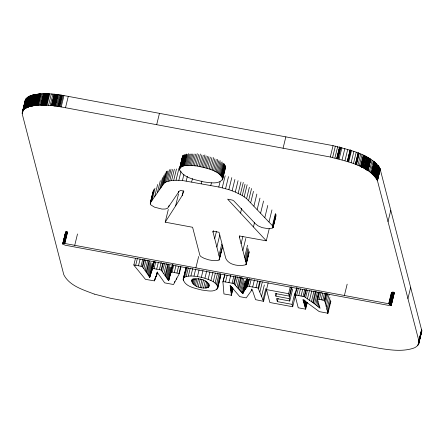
<?xml version="1.0" encoding="UTF-8"?>
<svg xmlns="http://www.w3.org/2000/svg" width="444" height="444" viewBox="0 0 444 444"><rect width="100%" height="100%" fill="white"/><g stroke="black" fill="none" stroke-linecap="round" stroke-linejoin="round"><path stroke-width="0.67" d="M94.35 294.117L110.711 298.307L379.814 348.385C390.687 350.105 402.258 351.704 412.987 348.362C416.195 347.502 419.941 344.516 418.847 340.792L377.444 180.68C368.537 164.985 345.92 161.405 330.281 157.004L65.501 107.731C54.007 105.578 41.969 103.746 30.392 106.344C26.529 107.104 21.129 109.946 22.389 114.602L63.781 274.67C69.475 285.964 83.289 289.793 94.25 294.089M25.075 102.875C24.231 97.919 30.014 95.593 33.955 94.8C45.316 92.524 57.032 94.25 68.271 96.381L333.056 145.654C348.701 150.055 371.301 153.635 380.219 169.331L421.8 330.708M24.975 101.787L22.206 113.425M269.214 228.788L266.278 240.809L227.633 199.162L232.434 200.105L233.783 200.866L255.361 223.715L257.997 225.796L262.065 227.606L268.22 228.704L272.327 228.155L273.16 227.261L272.816 226.085L246.592 198.662L242.269 195.549L235.292 192.041L228.854 189.638L218.787 187.024L182.434 180.514L176.046 180.242L171.578 180.536L166.689 181.663L164.147 183.122L150.366 202.764L150.322 203.99L151.021 205.039L154.545 207.187L161.971 209.074L165.162 209.03L167.477 208.364L179.265 191.175L180.542 190.47L183.86 191.092L182.14 195.649L165.207 222.178L192.596 227.273L199.9 255.4L200.938 256.61L204.151 258.336L208.697 259.84L212.621 260.545L216.506 260.667L219.053 260.045L222.744 245.477M179.382 169.336C182.345 163.153 191.98 165.828 197.458 166.034C205.938 168.254 219.164 169.836 222.738 178.999C218.864 184.843 209.779 182.562 203.785 181.918C195.382 179.676 183.389 178.127 179.382 169.336L182.667 155.739M191.808 280.575C195.121 276.085 211.927 280.758 208.436 287.357C202.908 289.377 190.709 286.868 192.135 279.243M421.75 331.513L421.794 330.858L418.659 343.995L421.75 331.513L421.245 333.033M185.931 267.921L183.156 279.276C185.198 286.929 195.277 288.239 201.831 290.043C206.854 290.498 213.758 292.74 217.627 288.445L220.751 275.114M133.86 264.918L142.285 266.489L149.7 277.228L152.669 268.42L161.105 269.991L168.581 280.669L171.168 271.867L179.321 273.604L173.521 284.521L164.657 282.872L157.392 272.505L154.423 280.874L145.471 279.359L134.088 265.451L133.86 264.918L135.487 258.242M157.392 272.505L157.093 273.87M22.25 112.476L25.258 100.189M22.206 113.07L25.425 99.828M22.233 113.708L25.641 99.406M22.239 113.781L22.888 111.111M23.132 110.356L25.902 99.006M23.316 110.112L26.185 98.629M23.449 109.94L26.279 98.529M23.654 109.718L26.424 98.368M24.032 109.352L26.801 98.002M24.448 108.996L27.217 97.641M24.731 108.774L27.55 97.386M24.831 108.697L27.661 97.303M24.981 108.591L27.756 97.242M25.191 108.453L27.961 97.103M25.408 108.319L28.183 96.97M25.558 108.231L28.327 96.881M25.602 108.203L28.444 96.803M25.724 108.131L28.494 96.775M25.852 108.059L28.621 96.709M25.98 107.992L28.749 96.642M26.102 107.925L28.871 96.576M26.207 107.87L28.977 96.52M26.313 107.814L29.082 96.465M26.451 107.748L29.221 96.398M26.646 107.653L29.421 96.304M26.845 107.559L29.615 96.209M26.973 107.504L29.781 96.137L27.006 107.487M27.134 107.431L29.903 96.082M27.445 107.304L30.214 95.954M27.761 107.176L30.536 95.826M28.022 107.076L30.797 95.726M28.172 107.021L30.941 95.665M28.316 106.96L31.091 95.61M28.427 106.921L31.241 95.56M28.505 106.899L31.28 95.549M28.649 106.849L31.419 95.499M28.965 106.749L31.74 95.399M29.293 106.649L32.068 95.299M29.515 106.582L32.368 95.205L29.643 106.543M29.781 106.505L32.556 95.155M29.926 106.466L32.789 95.088L30.048 106.432M30.142 106.41L32.912 95.055M30.231 106.382L33.006 95.033M30.392 106.344L33.167 94.994M30.686 106.266L33.461 94.916M30.986 106.194L33.755 94.844M31.185 106.149L33.955 94.8M31.258 106.133L34.033 94.783M31.48 106.083L34.255 94.733M31.707 106.038L34.477 94.689M31.918 105.994L34.693 94.644M32.101 105.955L34.876 94.605M32.284 105.922L35.059 94.566M32.429 105.894L35.198 94.544M32.473 105.883L35.292 94.522M32.651 105.85L35.426 94.5M32.967 105.794L35.736 94.444M33.283 105.744L36.058 94.394M33.705 105.678L36.475 94.328M34.349 105.583L37.118 94.233M35.004 105.5L37.773 94.15M35.459 105.444L38.228 94.095M35.564 105.433L38.334 94.084M35.892 105.4L38.667 94.05M36.225 105.367L39 94.017M39.233 93.995L36.458 105.345L39.283 93.989M36.691 105.322L39.461 93.973M36.869 105.306L39.644 93.956M36.996 105.3L39.821 93.945M37.224 105.278L39.993 93.928M37.396 105.261L40.171 93.912M37.557 105.25L40.326 93.9M37.673 105.245L40.443 93.895M37.79 105.239L40.565 93.889M37.873 105.234L40.648 93.884M38.167 105.211L40.937 93.862M39.177 105.161L41.952 93.812M40.215 105.123L42.99 93.773M41.003 105.1L43.773 93.751M41.114 105.1L43.889 93.751M41.231 105.095L44 93.745M41.314 105.095L44.084 93.745M41.436 105.095L44.206 93.745M41.875 105.089L44.644 93.74M42.313 105.089L45.088 93.74M42.685 105.089L45.455 93.74M42.846 105.089L45.621 93.74M43.013 105.089L45.782 93.74M43.135 105.095L45.904 93.74M43.223 105.095L45.993 93.745M43.556 105.1L46.331 93.751M43.895 105.106L46.67 93.756M44.145 105.111L46.92 93.762M44.2 105.111L46.97 93.762M44.406 105.117L47.175 93.767M44.611 105.117L47.38 93.767M44.794 105.123L47.564 93.773M44.905 105.128L47.68 93.778M45.022 105.134L47.797 93.778M45.138 105.134L47.913 93.784M45.26 105.139L48.035 93.789M45.382 105.145L48.157 93.795M45.477 105.15L48.252 93.795M45.571 105.15L48.34 93.801M45.948 105.167L48.723 93.817M46.331 105.184L49.101 93.834M46.992 105.222L49.767 93.867M48.551 105.317L51.326 93.967M50.144 105.439L52.919 94.089M51.376 105.555L54.19 94.206M51.593 105.578L54.362 94.228M51.77 105.594L54.54 94.245M52.015 105.622L54.784 94.272M52.481 105.666L55.25 94.317M52.947 105.716L55.722 94.367M53.313 105.761L56.083 94.411M53.419 105.772L56.194 94.422M53.907 105.827L56.682 94.478M54.396 105.888L57.171 94.539M54.801 105.938L57.576 94.589M54.906 105.955L57.681 94.605M55.012 105.972L57.787 94.622M55.3 106.011L58.07 94.655M56.233 106.138L59.008 94.788M57.176 106.271L59.951 94.922M58.014 106.399L60.784 95.049M58.447 106.466L61.217 95.116M58.88 106.538L61.655 95.188M59.224 106.593L61.999 95.244M59.413 106.627L62.182 95.277M60.306 106.776L63.076 95.427M61.205 106.932L63.975 95.582M65.501 107.731L68.271 96.381M62.693 243.934L63.203 243.434L64.791 243.467L388.716 303.746C391.036 303.652 392.324 306.416 389.149 305.5L65.09 245.188L62.693 243.934L65.662 231.674M62.721 243.989L65.629 232.212M62.954 243.512L65.745 232.151M63.015 243.484L65.873 232.107M63.203 243.434L65.973 232.084M63.298 243.412L66.067 232.062M63.353 243.406L66.178 232.051M66.234 232.046L63.464 243.395L66.334 232.034M63.62 243.384L66.461 232.029M63.764 243.379L66.539 232.029M63.831 243.379L66.661 232.029M66.722 232.029L63.947 243.379L66.8 232.034M64.125 243.39L66.894 232.04M64.214 243.395L66.989 232.046M64.341 243.406L67.116 232.057M64.391 243.412L67.161 232.062M64.474 243.423L67.244 232.073M64.63 243.445L67.405 232.09M64.791 243.467L67.566 232.118M74.731 245.316L77.5 233.966M156.682 124.697L159.457 113.348M150.239 203.174L153.302 190.742M150.383 202.897L152.991 192.219M150.616 202.309L153.546 190.293M150.322 203.99L151.138 200.655M151.465 199.317L152.442 195.31M150.916 201.87L154.018 189.183M135.714 265.262L137.346 258.586M152.053 200.25L154.989 188.234M154.712 196.498L157.648 184.476M138.478 265.778L140.104 259.102M157.381 192.746L160.317 180.73M159.585 189.616L162.521 177.594M141.037 266.256L142.668 259.579M160.922 187.673L163.858 175.658M142.285 266.489L143.917 259.812M162.215 185.725L165.151 173.704M142.724 267.094L144.516 259.751M163.27 184.066L166.367 171.378M164.147 183.122L167.083 171.107M143.856 268.703L145.976 260.023M165.312 182.312L168.087 170.962M166.689 181.663L169.619 169.647M145.177 270.579L147.624 260.567M168.104 181.196L171.04 169.181M146.165 271.983L148.94 260.634M146.67 272.705L149.445 261.355M169.725 180.819L172.5 169.469M147.452 273.837L150.227 262.487M148.207 274.964L151.143 262.942M171.578 180.536L174.348 169.181M148.918 276.046L151.693 264.696M149.578 277.056L152.836 263.703M149.7 277.228L152.47 265.878M149.761 277.239L153.374 262.543M150.56 274.309L153.657 261.621M150.866 273.365L153.802 261.35M173.698 180.336L176.468 168.986M151.498 271.589L153.946 261.577M152.042 270.069L154.162 261.388M152.486 268.814L154.284 261.472M152.669 268.42L154.301 261.744M168.714 206.898L169.042 205.561M165.207 222.178L168.304 209.49M154.079 268.681L155.711 262.004M176.046 180.242L178.982 168.226M179.726 168.132L182.662 156.11M179.404 169.663L182.173 158.314M179.481 170.052L179.975 168.048M179.959 167.804L182.895 155.788M180.253 167.499L183.189 155.483M180.603 167.216L183.372 155.866M181.008 166.95L183.938 154.928M181.463 166.7L184.232 155.35M156.688 269.169L158.319 262.493M181.907 166.5L184.843 154.479M178.843 180.264L180.963 171.584M154.423 280.874L154.912 278.871M182.356 166.322L185.131 154.973M154.845 279.831L155.339 277.827M155.478 278.271L155.966 276.268M182.839 166.161L185.614 154.812M156.06 276.828L157.204 272.155M156.344 276.124L157.326 272.117M156.627 275.424L157.442 272.083M183.355 166.017L186.291 153.996M183.905 165.884L186.674 154.534M184.515 165.756L187.29 154.407M159.396 269.669L161.189 262.326M178.249 192.652L178.577 191.32M175.602 205.888L178.538 193.867M185.492 165.601L188.428 153.585M182.434 180.514L183.899 174.509M186.536 165.484L189.305 154.135M161.105 269.991L162.737 263.314M161.488 270.335L163.281 262.992M187.64 165.401L190.415 154.051M162.526 271.784L164.485 263.769M188.811 165.362L191.586 154.013M182.14 195.649L183.283 190.976M186.208 181.002L187.346 176.329M190.038 165.357L192.813 154.007M163.914 273.715L166.356 263.697M191.381 165.396L194.15 154.046M165.096 275.369L167.871 264.019M165.612 276.085L168.548 264.069M192.824 165.484L195.593 154.135M166.361 277.156L169.297 265.14M194.317 165.618L197.253 153.602M167.049 278.188L169.819 266.838M167.693 279.204L170.629 267.188M191.647 181.962L192.457 178.621M195.865 165.801L198.635 154.451M168.304 280.208L171.24 268.193M168.581 280.669L172.411 265.068M168.687 280.691L172.588 264.757M170.479 273.937L172.76 264.591M170.94 272.549L172.96 264.524M197.458 166.034L200.388 154.018M172.028 272.022L173.66 265.346M199.09 166.317L201.859 154.967M174.314 272.45L175.946 265.773M200.544 166.611L203.319 155.261M201.981 166.927L204.917 154.912M174.486 282.695L174.814 281.363M176.984 272.943L178.616 266.267M203.391 167.271L206.166 155.922M176.279 279.32L176.607 277.983M178.988 273.315L180.614 266.639M204.778 167.638L207.548 156.288M179.321 273.604L180.947 266.927M201.21 183.727L201.865 181.058M206.133 168.032L208.902 156.682M207.587 168.487L210.356 157.137M209.157 169.025L211.932 157.676M183.156 279.276L186.208 267.454M183.328 280.608L183.655 279.27M210.672 169.586L213.608 157.57M183.594 278.133L184.621 277.223L187.068 267.21M212.121 170.174L214.89 158.824M184.621 277.223L186.203 276.551L188.323 267.876M213.497 170.779L216.272 159.429M186.203 276.551L188.306 276.14L190.265 268.126M210.783 185.514L211.433 182.845M214.802 171.401L217.738 159.379M216.045 172.044L218.814 160.695M188.306 276.14L190.903 275.996L192.696 268.653M217.199 172.699L220.135 160.684M191.719 281.346L192.208 279.343M218.259 173.365L221.034 162.016M191.919 282.212L192.735 278.876M195.882 267.86L198.657 256.51M190.903 275.996L193.967 276.135L195.599 269.458M192.391 283.1L193.534 278.427M219.225 174.031L222.155 162.016M193.118 283.971L194.422 278.627M220.08 174.703L222.855 163.353M194.089 284.804L195.554 278.799M220.779 175.319L223.715 163.303M221.29 175.835L224.226 163.819M218.787 187.024L220.091 181.679M221.734 176.351L224.67 164.33M193.967 276.135L197.463 276.573L199.09 269.897M195.282 285.592L196.914 278.91M222.094 176.856L224.869 165.507M222.383 177.35L225.319 165.334M222.588 177.839L225.363 166.489M222.35 180.048L225.663 166.406M222.605 179.543L225.508 167.649M196.686 286.302L198.646 278.294M222.239 187.779L225.175 175.757M198.285 286.935L200.244 278.921M197.463 276.573L201.326 277.317L202.952 270.64M213.026 232.157L213.348 230.819M200.066 287.462L202.02 279.448M225.58 188.644L228.516 176.629M201.604 287.801L203.613 279.798M217.815 287.135C216.184 281.69 209.673 279.998 204.928 278.249L206.726 270.907M214.691 238.589L216.483 231.246M203.541 288.084L205.333 280.736M228.854 189.638L231.79 177.622M205.161 288.162L206.793 281.485M208.131 279.32L209.923 271.978M206.521 288.062L207.825 282.717M219.641 258.164L216.866 247.003L219.802 234.981M207.614 287.784L208.591 283.783M208.436 287.357L209.246 284.016M232.129 190.781L234.904 179.432M208.974 286.774L209.302 285.437M210.906 280.497L212.865 272.488M219.014 255.405L221.784 244.056M213.237 281.757L215.357 273.077M235.292 192.041L238.062 180.691M219.053 260.045L220.196 255.372M220.518 254.035L221.501 250.028M219.336 259.596L222.339 247.547M215.112 283.072L217.56 273.054M238.178 193.34L240.953 181.99M216.511 284.41L219.12 273.726M217.41 285.742L220.346 273.726M216.822 289.482L217.149 288.145M240.348 194.444L243.284 182.423M217.627 288.445L220.724 275.757M242.269 195.549L245.038 184.199M233.061 288.545L231.429 295.221L223.937 293.956L222.932 281.984L224.725 274.636M222.932 281.984L224.825 274.864M244.2 196.814L247.136 184.793M240.543 213.053L241.686 208.375M225.502 281.973L227.134 275.297M246.592 198.662L249.367 187.307M216.866 247.003L212.815 231.357L213.237 231.124L219.025 232.284L225.763 258.33C228.704 265.307 239.616 266.594 245.993 264.691L246.204 263.414L239.438 237.185L239.766 235.847M248.618 200.51L251.548 188.495M228.943 282.612L230.736 275.269M250.699 202.686L253.474 191.336M231.429 295.221L230.392 287.268L230.714 285.93M241.114 243.695L242.907 236.352M230.569 288.456L231.063 286.452M232.134 283.205L233.766 276.529M230.741 289.605L231.391 286.935M230.874 290.592L231.685 287.251M230.952 291.275L231.935 287.274M231.124 292.685L232.428 287.346M249.5 278.76L247.708 286.103L244.833 289.899L242.763 293.673L233.688 283.494L235.487 276.151M231.307 294.2L232.773 288.195M231.146 295.299L232.123 291.292M234.182 284.016L235.98 276.673M242.862 250.472L245.798 238.45M253.929 206.077L256.86 194.061M235.47 285.387L237.584 276.706M236.963 286.991L239.41 276.978M244.616 257.248L247.552 245.227M257.193 209.474L259.962 198.124M238.084 288.195L240.692 277.511M245.199 259.479L247.968 248.129M253.446 226.923L254.59 222.244M238.706 288.872L241.475 277.522M245.71 261.449L248.646 249.434M239.71 290.015L242.64 278M246.204 263.414L249.139 251.398M245.993 264.691L248.768 253.335M246.259 264.152L249.195 252.131M240.67 291.17L243.606 279.154M260.622 213.07L263.558 201.054M241.58 292.313L244.35 280.963M242.418 293.434L245.354 281.418M245.515 281.618L242.579 293.639L245.643 281.646M242.763 293.673L245.859 280.985M242.879 293.434L245.976 280.752M243.301 292.541L246.398 279.859M243.773 291.636L246.875 278.949M244.289 290.748L247.225 278.727M244.833 289.899L247.441 279.215M245.171 289.433L247.78 278.749M245.848 288.522L248.135 279.171M246.72 287.357L248.673 279.343M247.43 286.402L249.223 279.06M264.846 217.499L267.776 205.483M283.072 148.218L285.842 136.869M249.445 286.43L251.076 279.753M230.392 287.268L230.081 285.359L239.81 296.659L246.215 297.88L250.96 291.275L251.87 288.972M252.669 287.029L254.462 279.681M269.025 221.928L271.961 209.912M256.01 287.651L257.642 280.974M272.466 225.641L275.402 213.625M272.816 226.085L275.746 214.064M272.749 227.889L275.985 214.485M251.543 290.309L252.125 289.46L255.611 299.667L263.558 301.332L258.119 288.045L259.751 281.368M273.027 227.594L275.94 215.545M273.16 227.261L275.935 215.912M258.591 288.783L260.389 281.441M259.868 291.997L262.31 281.979M261.566 296.281L264.335 284.931M263.02 299.955L265.79 288.606M263.558 301.332L266.494 289.31M295.476 295.404L292.701 306.754L269.852 302.503L266.517 289.605L268.148 282.928M292.701 306.754L292.085 304.362L277.328 301.615L276.534 298.557L289.749 301.015L289.133 298.64L275.924 296.181L276.573 293.512M277.328 301.615L278.144 298.279M275.924 296.181L275.23 293.506L289.238 296.109L288.622 293.717L290.254 287.04M289.238 296.109L291.525 286.763M289.133 298.64L291.908 287.29M289.749 301.015L292.685 288.994M292.085 304.362L294.855 293.012M307.292 302.342L305.666 309.168L298.24 307.786L294.921 294.949L296.714 287.607M294.921 294.949L295.282 294.96L297.075 287.612M330.281 157.004L333.056 145.654M296.72 295.227L298.351 288.55M298.795 295.61L300.427 288.933M332.606 157.465L335.375 146.115M301.049 296.031L302.68 289.355M334.909 157.964L337.684 146.614M303.013 296.398L304.645 289.721M336.763 158.397L339.532 147.047M336.868 158.419L339.643 147.069M336.979 158.447L339.749 147.097M337.163 158.491L339.938 147.142M337.673 158.613L340.443 147.264M305.666 309.168L302.886 299.578L319.28 311.616L327.95 313.253L324.631 300.421L317.205 299.04L320.069 308.275L314.557 303.846L304.218 296.62L305.844 289.943M303.43 301.082L303.757 299.744M338.178 158.741L340.948 147.391M304.545 296.764L306.338 289.421M303.729 301.97L304.223 299.966M304.018 302.88L304.673 300.205M339.149 158.991L341.924 147.641M305.65 297.541L307.442 290.198M304.295 303.818L305.111 300.477M304.562 304.789L305.378 301.448M304.712 305.361L305.694 301.354M304.839 305.849L305.822 301.848M305.05 306.654L306.188 301.981M305.289 307.581L306.593 302.236M307.442 298.806L309.401 290.792M305.505 308.43L306.976 302.42M342.096 159.79L344.871 148.435M309.507 300.255L311.788 290.909M344.982 160.639L347.752 149.284M311.405 301.598L314.019 290.914M312.72 302.525L315.495 291.175M347.297 161.372L350.072 150.022M347.424 161.411L350.199 150.061M347.552 161.455L350.322 150.1M347.696 161.499L350.466 150.15M313.364 302.98L316.139 291.63M347.918 161.577L350.693 150.227M348.14 161.655L350.915 150.3M348.762 161.86L351.531 150.51M314.557 303.846L317.327 292.496M315.728 304.734L318.503 293.384M317.21 299.178L319.003 291.691M317.36 299.75L317.682 298.412M318.009 297.08L318.498 295.077M351.137 162.698L353.912 151.349M317.948 299.178L319.58 292.502M316.883 305.633L318.026 300.96M319.375 299.439L321.167 292.096M317.998 306.532L318.648 303.857M353.446 163.564L356.221 152.214M319.064 307.415L319.391 306.083M321.123 299.767L322.755 293.09M355.322 164.308L358.092 152.958M355.455 164.363L358.225 153.013M355.589 164.419L358.358 153.063M355.733 164.474L358.502 153.125M322.827 300.083L324.459 293.406M355.933 164.558L358.708 153.208M356.132 164.646L358.907 153.297M356.538 164.818L359.307 153.463M324.12 300.322L325.913 292.979M324.631 300.421L326.262 293.745M357.92 165.412L360.689 154.062M324.858 301.304L326.651 293.961M325.435 303.535L327.883 293.523M359.268 166.017L362.038 154.667M326.196 306.482L329.132 294.461M360.428 166.561L363.198 155.211M360.811 166.744L363.581 155.394M361.188 166.927L363.958 155.578M361.51 167.083L364.285 155.733M361.571 167.116L364.341 155.761M361.627 167.144L364.396 155.794M326.978 309.507L329.914 297.486M361.699 167.183L364.474 155.827M361.871 167.266L364.646 155.916M362.043 167.355L364.813 156.005M362.21 167.438L364.979 156.088M362.348 167.51L365.118 156.16M362.487 167.577L365.257 156.227M362.698 167.688L365.473 156.338M327.617 311.977L330.552 299.955M327.628 313.253L328.443 309.912M330.075 303.235L330.397 301.903M363.347 168.026L366.122 156.677M327.95 313.253L330.885 301.237M363.986 168.365L366.761 157.015M364.557 168.676L367.327 157.326M364.951 168.892L367.721 157.542M365.246 169.064L368.021 157.714M365.529 169.22L368.298 157.87M365.701 169.319L368.47 157.97M365.873 169.419L368.648 158.07M366.045 169.519L368.814 158.169M366.195 169.608L368.97 158.258M366.35 169.697L369.125 158.347M366.539 169.808L369.264 158.43M366.594 169.841L369.364 158.491M366.661 169.88L369.43 158.53M366.855 170.002L369.624 158.647M367.049 170.119L369.819 158.769M367.244 170.241L370.013 158.891M367.454 170.368L370.224 159.019M367.66 170.502L370.435 159.146M367.854 170.618L370.623 159.268M367.954 170.685L370.679 159.302M368.126 170.796L370.901 159.446M369.336 171.6L372.111 160.251M370.474 172.405L373.249 161.055M371.445 173.138L374.214 161.788M371.5 173.182L374.253 161.81M371.584 173.249L374.353 161.894M371.656 173.31L374.431 161.96M371.761 173.393L374.531 162.043M372.116 173.682L374.886 162.332M372.461 173.97L375.23 162.621M372.771 174.242L375.546 162.893M372.843 174.303L375.613 162.954M372.91 174.364L375.685 163.015M372.993 174.437L375.763 163.087M373.221 174.642L375.99 163.292M373.443 174.847L376.212 163.497M373.648 175.041L376.418 163.686M373.709 175.097L376.479 163.747M344.394 295.499L347.169 284.149M373.77 175.152L376.54 163.803M373.892 175.275L376.601 163.858M373.948 175.336L376.723 163.986M374.042 175.424L376.778 164.041M374.57 175.974L377.339 164.624M375.058 176.518L377.827 165.168M375.485 177.039L378.255 165.69M375.602 177.184L378.316 165.762M378.432 165.901L375.691 177.3M375.713 177.323L378.466 165.945M375.779 177.417L378.554 166.067M375.846 177.511L378.615 166.161M375.913 177.606L378.688 166.256M376.035 177.778L378.804 166.428M376.151 177.95L378.926 166.6M376.268 178.122L379.043 166.772M376.445 178.399L379.215 167.049M376.606 178.677L379.376 167.327M376.773 178.976L379.531 167.604M376.851 179.137L379.626 167.788M376.895 179.221L379.664 167.871M376.978 179.393L379.709 167.96M377.023 179.498L379.798 168.148M377.067 179.604L379.836 168.254M377.139 179.787L379.881 168.359M377.206 179.942L379.947 168.509M377.289 180.17L380.058 168.82M377.361 180.403L380.136 169.053M380.203 169.286L377.439 180.669L380.214 169.314M388.023 221.584L390.798 210.234M388.716 303.746L391.491 292.396M388.883 303.779L391.652 292.43M389.044 303.818L391.813 292.468M389.221 303.863L391.947 292.496M389.271 303.879L392.046 292.529M389.338 303.896L392.113 292.546M389.438 303.924L392.207 292.574M389.538 303.951L392.307 292.602M389.638 303.985L392.413 292.635M389.765 304.029L392.474 292.657M389.832 304.051L392.601 292.701M389.915 304.079L392.851 292.063M389.993 304.112L392.929 292.091M390.126 304.162L393.001 292.119M390.182 304.19L393.062 292.146M390.243 304.218L393.179 292.196M390.376 304.273L393.079 292.896M390.431 304.301L393.206 292.951L390.465 304.318M390.587 304.379L393.362 293.029M390.703 304.445L393.478 293.096M390.842 304.534L393.745 292.496M390.931 304.595L393.867 292.579M391.009 304.656L393.945 292.635M391.092 304.723L394.006 292.69M391.031 305.483L394.067 292.74M391.07 305.466L393.983 293.501M391.17 305.416L394.228 292.935M391.281 305.317L394.278 293.057M407.931 298.562L410.706 287.213M418.847 340.776L421.617 329.426M417.798 345.393L418.159 344.022M418.903 341.014L421.672 329.664M418.942 341.242L421.717 329.892M418.981 341.469L421.75 330.12M418.237 344.794L421.761 330.186M418.476 344.383L421.794 330.53M266.278 240.809L239.643 236.008L239.438 237.185M223.193 281.54L233.688 283.494M247.708 286.103L258.119 288.045M266.517 289.605L288.622 293.717M295.282 294.96L304.218 296.62M201.326 277.317L204.928 278.249M367.382 157.354L364.607 168.703L367.421 157.376"/></g></svg>
